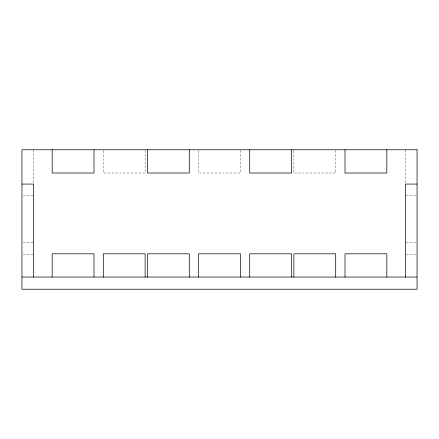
<?xml version="1.0" encoding="UTF-8"?>
<svg xmlns="http://www.w3.org/2000/svg" width="439" height="439" viewBox="0 0 439 439"><rect width="100%" height="100%" fill="white"/><g stroke="black" fill="none" stroke-linecap="round" stroke-linejoin="round"><path stroke-width="0.33" stroke-dasharray="2.19 1.65" d="M23.316 195.701L33.573 195.701M406.113 195.701L417.05 195.701M23.316 242.74L32.887 242.74M406.113 242.74L415.684 242.74M23.316 254.362L32.887 254.362M406.113 254.362L415.684 254.362M405.427 149.776L405.427 183.272M335.703 150.462L335.703 173.015L293.872 173.015L293.872 150.462M240.418 150.462L240.418 173.015L198.582 173.015L198.582 150.462M145.128 150.462L145.128 173.015L103.297 173.015L103.297 150.462M33.573 149.776L33.573 183.272"/><path stroke-width="0.66" d="M21.95 184.078L33.573 184.078L33.573 277.047M417.05 184.078L405.427 184.078L405.427 277.047M21.95 277.047L417.05 277.047M386.836 149.776L386.836 173.015L345.005 173.015L345.005 149.776M386.836 277.047L386.836 253.802L345.005 253.802L345.005 277.047M335.703 277.047L335.703 253.802L293.872 253.802L293.872 277.047M291.545 149.776L291.545 173.015L249.714 173.015L249.714 149.776M291.545 277.047L291.545 253.802L249.714 253.802L249.714 277.047M240.418 277.047L240.418 253.802L198.582 253.802L198.582 277.047M189.286 149.776L189.286 173.015L147.455 173.015L147.455 149.776M189.286 277.047L189.286 253.802L147.455 253.802L147.455 277.047M145.128 277.047L145.128 253.802L103.297 253.802L103.297 277.047M93.995 149.776L93.995 173.015L52.164 173.015L52.164 149.776M93.995 277.047L93.995 253.802L52.164 253.802L52.164 277.047M417.05 149.776L21.95 149.776L21.95 289.224L417.05 289.224L417.05 149.776"/></g></svg>
